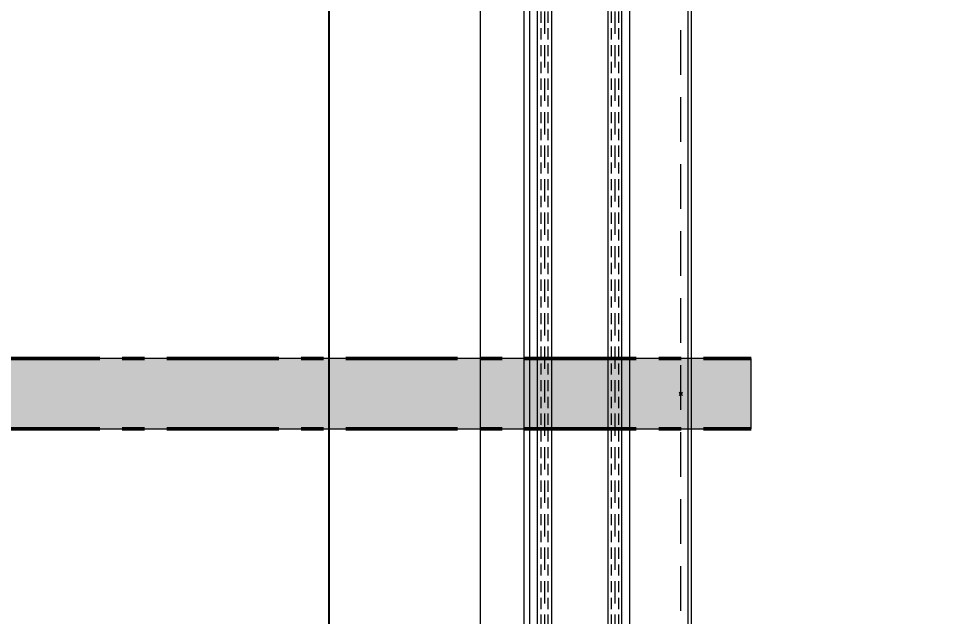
# Model space of a CAD drawing. Header units: millimetres. Extents: x -20000 to 230000, y -17405 to 25402.
# Drawn here: x 94929.4 to 95192.7, y -4736.4 to -4566.4 of the extents above; entities that cross this region are included whole.
import ezdxf

# ---------------------------------------------------------------- set-up
doc = ezdxf.new("R2010")
doc.units = ezdxf.units.MM
doc.header["$PDMODE"] = 35
doc.header["$PDSIZE"] = 0.5
doc.linetypes.add('AXES', pattern=[50.8, 31.75, -6.35, 6.35, -6.35])
doc.linetypes.add('CACHE', pattern=[9.525, 6.35, -3.175])
doc.layers.get('0').update_dxf_attribs({"lineweight": 13})
doc.layers.get('Defpoints').update_dxf_attribs({"true_color": 0xc2a584})
doc.layers.add('0 - Invisible', color=43, linetype='Continuous', lineweight=0, plot=False)
for name, color, linetype, lineweight in [('1 - Axe', 1, 'AXES', 0), ('1 - BETON', 251, 'Continuous', 25), ('1 - Cotation', 32, 'Continuous', 13), ('1 - INTERROMPU', 253, 'CACHE', 13), ('1 - PVC', 7, 'Continuous', 13), ('1 - Vitrage', 252, 'Continuous', 13)]:
    doc.layers.add(name, color=color, linetype=linetype, lineweight=lineweight)
doc.layers.add('1 - Cache', color=7, linetype='Continuous', lineweight=0, true_color=0xffffff)
doc.styles.add('Texte Poralu', font='tahomabd.ttf')
doc.dimstyles.new('100 - 1000', dxfattribs={"dimtxt": 15, "dimasz": 15, "dimexe": 5, "dimexo": 2.5, "dimgap": 8, "dimtad": 1, "dimdec": 1, "dimtxsty": 'Texte Poralu', "dimcen": 10, "dimazin": 0, "dimtfac": 1, "dimtdec": 1, "dimtmove": 0, "dimatfit": 3, "dimfxl": 1, "dimarcsym": 0})
doc.dimstyles.new('30 - 1000', dxfattribs={"dimtxt": 10, "dimasz": 10, "dimexe": 5, "dimexo": 2.5, "dimgap": 5, "dimtad": 1, "dimdec": 1, "dimtxsty": 'Texte Poralu', "dimcen": 5, "dimazin": 0, "dimtfac": 1, "dimtdec": 1, "dimtmove": 0, "dimatfit": 3, "dimfxl": 1, "dimarcsym": 0})

# ---------------------------------------------------------------- blocks, each defined once
blk = doc.blocks.new('*D849')
at = {"layer": 'Defpoints', "color": 0, "lineweight": -2, "transparency": 16777216}
blk.add_line((95120, -3615.67), (95155.99, -3615.67), dxfattribs=at)
at = {"layer": 'Defpoints', "color": 0, "transparency": 16777216}
for p in [(95117.5, -3615.67), (95117.5, -3615.67), (90000, -6005.67)]:
    blk.add_point(p, dxfattribs=at)
at = {"layer": 'Defpoints', "color": 0, "transparency": 16777216, "insert": (95139.25, -3605.46), "char_height": 10, "attachment_point": 5, "style": 'Texte Poralu'}
blk.add_mtext('2390', dxfattribs=at)
blk = doc.blocks.new('*D850')
at = {"layer": 'Defpoints', "color": 0, "lineweight": -2, "transparency": 16777216}
blk.add_line((95420, -3505.67), (95455.99, -3505.67), dxfattribs=at)
at = {"layer": 'Defpoints', "color": 0, "transparency": 16777216}
for p in [(95417.5, -3505.67), (95417.5, -3505.67), (90000, -6005.67)]:
    blk.add_point(p, dxfattribs=at)
at = {"layer": 'Defpoints', "color": 0, "transparency": 16777216, "insert": (95439.25, -3495.46), "char_height": 10, "attachment_point": 5, "style": 'Texte Poralu'}
blk.add_mtext('2500', dxfattribs=at)
blk = doc.blocks.new('*D879')
at = {"layer": '1 - Cotation', "color": 0, "lineweight": -2, "transparency": 16777216}
for p, q in [((95020, -3805.67), (95367.5, -3805.67)), ((95362.5, -3820.67), (95362.5, -4891.27)), ((95415, -4906.27), (95357.5, -4906.27))]:
    blk.add_line(p, q, dxfattribs=at)
at = {"layer": '1 - Cotation', "color": 0, "transparency": 16777216}
for points in [[(95360, -3820.67), (95365, -3820.67), (95362.5, -3805.67)], [(95360, -4891.27), (95365, -4891.27), (95362.5, -4906.27)]]:
    blk.add_solid(points, dxfattribs=at)
at = {"layer": 'Defpoints', "color": 0, "transparency": 16777216}
for p in [(95017.5, -3805.67), (95362.5, -4906.27), (95417.5, -4906.27)]:
    blk.add_point(p, dxfattribs=at)
at = {"layer": '1 - Cotation', "color": 0, "transparency": 16777216, "insert": (95347, -4355.97), "char_height": 15, "attachment_point": 5, "rotation": 90, "style": 'Texte Poralu'}
blk.add_mtext('H', dxfattribs=at)
blk = doc.blocks.new('*U370')
at = {"layer": '1 - PVC'}
for p, q in [((9, -1), (9, 378)), ((8, 372), (8, 5)), ((-51, 361.88), (-51, 15.12)), ((-8.5, 18), (-8.5, 359)), ((-38.5, 20), (-38.5, 357)), ((-37, 357), (-37, 20))]:
    blk.add_line(p, q, dxfattribs=at)
at = {"layer": '1 - Vitrage', "linetype": 'CACHE', "ltscale": 0.5}
for p, q in [((-33.75, 370.56), (-33.75, 6.44)), ((-31.75, 370.56), (-31.75, 6.44)), ((-13.75, 370.56), (-13.75, 6.44)), ((-11.75, 370.56), (-11.75, 6.44))]:
    blk.add_line(p, q, dxfattribs=at)
at = {"layer": '1 - Vitrage', "linetype": 'CACHE'}
for p, q in [((-32.75, 370.56), (-32.75, 6.44)), ((-12.75, 370.56), (-12.75, 6.44))]:
    blk.add_line(p, q, dxfattribs=at)
at = {"layer": '1 - Vitrage'}
for points in [[(-34.75, 370.56), (-30.75, 370.56), (-30.75, 6.44), (-34.75, 6.44)], [(-10.75, 370.56), (-14.75, 370.56), (-14.75, 6.44), (-10.75, 6.44)]]:
    blk.add_lwpolyline(points, close=True, dxfattribs=at)
blk = doc.blocks.new('*U225')
at = {"layer": '1 - Cache'}
blk.add_hatch(color=256, dxfattribs=at).paths.add_polyline_path([(-20, -10), (400, -10), (400, 10), (-20, 10)])
at = {"layer": '0 - Invisible'}
blk.add_lwpolyline([(-20, -10), (400, -10), (400, 10), (-20, 10)], close=True, dxfattribs=at)
blk.add_point((380, 0), dxfattribs=at)
at = {"layer": '1 - Axe', "lineweight": 50}
for p, q in [((-20, 10), (400, 10)), ((-20, -10), (400, -10))]:
    blk.add_line(p, q, dxfattribs=at)

msp = doc.modelspace()

# ---------------------------------------------------------------- linework, layer by layer
at = {"layer": '1 - BETON', "ltscale": 2}
msp.add_lwpolyline([(95017.5, -3795.67), (95017.5, -4906.27), (94995.88, -4906.27)], dxfattribs=at)
at = {"layer": '1 - INTERROMPU', "ltscale": 2}
msp.add_line((95117.5, -4906.27), (95117.5, -3615.67), dxfattribs=at)

# ---------------------------------------------------------------- block references
for name, p in [('*U370', (95111.5, -4849.27)), ('*U225', (94737.5, -4673.1))]:
    msp.add_blockref(name, p)

# ---------------------------------------------------------------- dimensions: what is measured, and where the dimension line sits
at = {"layer": '1 - Cotation'}
dim = msp.add_linear_dim(base=(95362.5, -4906.27), p1=(95017.5, -3805.67), p2=(95417.5, -4906.27), angle=90, text='H', dimstyle='100 - 1000', dxfattribs=at)
dim.commit()
dim.dimension.update_dxf_attribs({"geometry": '*D879', "text_midpoint": (95347, -4355.97)})
at = {"layer": 'Defpoints'}
for feature_location, picture, middle in [((95417.5, -3505.67), '*D850', (95439.25, -3495.46)), ((95117.5, -3615.67), '*D849', (95139.25, -3605.46))]:
    dim = msp.add_ordinate_dim(feature_location=feature_location, offset=(0, 0), dtype=0, origin=(90000, -6005.67), dimstyle='30 - 1000', dxfattribs=at)
    dim.commit()
    dim.dimension.update_dxf_attribs({"geometry": picture, "text_midpoint": middle})

doc.saveas('drawing.dxf')
